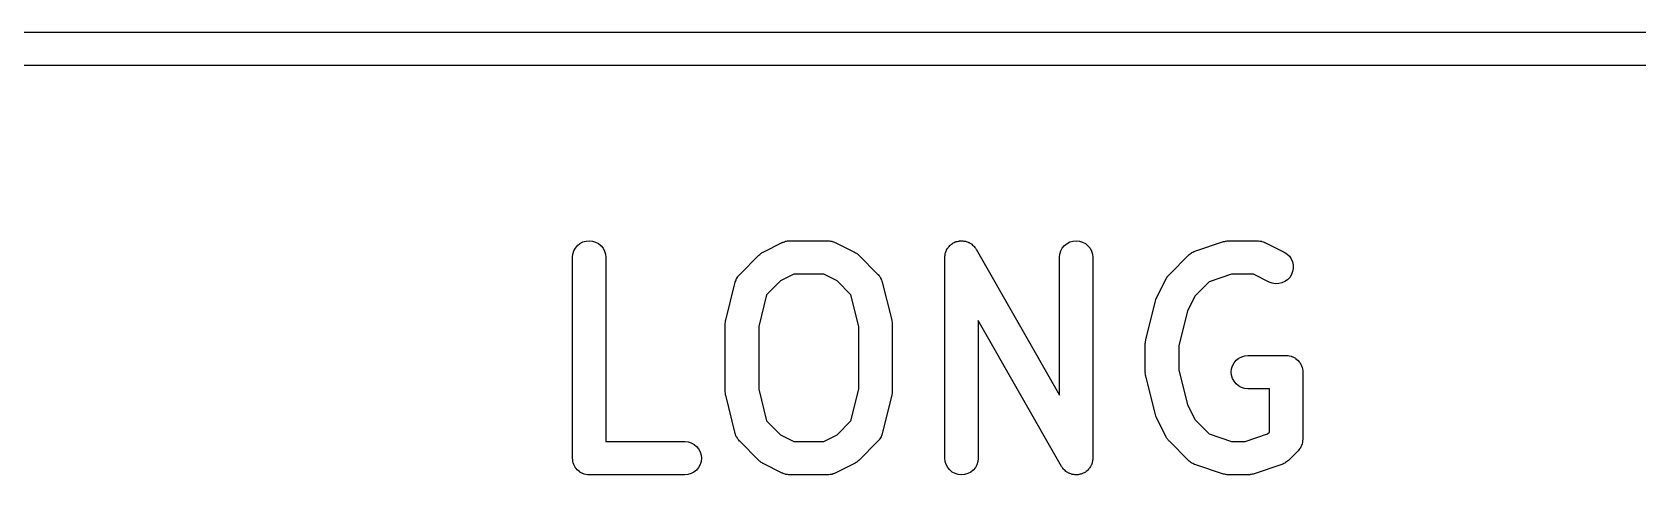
# Model space of a CAD drawing. Extents: x 1.2 to 20.5, y -8.3 to 2.7.
# Drawn here: x 18.719 to 19.665, y -3.001 to -2.74 of the extents above; entities that cross this region are included whole.
import ezdxf

# ---------------------------------------------------------------- set-up
doc = ezdxf.new("R2010")
doc.units = 0
doc.header["$MEASUREMENT"] = 0
doc.layers.add('BLACK', color=7, linetype='CONTINUOUS')

msp = doc.modelspace()

# ---------------------------------------------------------------- linework, layer by layer
at = {"layer": 'BLACK', "linetype": 'CONTINUOUS'}
for p, q in [((13.7505, -2.74016), (20.4995, -2.74016)), ((20.4902, -2.75984), (13.7598, -2.75984)), ((19.0394, -2.86726), (19.0406, -2.86579)), ((19.0406, -2.86579), (19.0421, -2.86458)), ((19.0421, -2.86458), (19.0438, -2.86369)), ((19.0438, -2.86369), (19.0457, -2.86315)), ((19.0457, -2.86315), (19.0476, -2.86298)), ((19.0476, -2.86298), (19.0495, -2.86318)), ((19.0495, -2.86318), (19.0513, -2.86375)), ((19.0513, -2.86375), (19.053, -2.86466)), ((19.053, -2.86466), (19.0545, -2.86589)), ((19.0545, -2.86589), (19.0557, -2.86737)), ((19.15, -2.86964), (19.1612, -2.86402)), ((19.1612, -2.86402), (19.1614, -2.86396)), ((19.1614, -2.86396), (19.1616, -2.86386)), ((19.1616, -2.86386), (19.1619, -2.86372)), ((19.1619, -2.86372), (19.1625, -2.86353)), ((19.1625, -2.86353), (19.1632, -2.86329)), ((19.1632, -2.86329), (19.1634, -2.86325)), ((19.1634, -2.86325), (19.1637, -2.86317)), ((19.1637, -2.86317), (19.1644, -2.8631)), ((19.1644, -2.8631), (19.1651, -2.86299)), ((19.1651, -2.86299), (19.1653, -2.86301)), ((19.1653, -2.86301), (19.1656, -2.86298)), ((19.1656, -2.86298), (19.1881, -2.86298)), ((19.1881, -2.86298), (19.1883, -2.86298)), ((19.1883, -2.86298), (19.1886, -2.86301)), ((19.1886, -2.86301), (19.1888, -2.863)), ((19.1888, -2.863), (19.1895, -2.86312)), ((19.1895, -2.86312), (19.1902, -2.86319)), ((19.1902, -2.86319), (19.1905, -2.86328)), ((19.1905, -2.86328), (19.1907, -2.86333)), ((19.1907, -2.86333), (19.1914, -2.86357)), ((19.1914, -2.86357), (19.192, -2.86377)), ((19.192, -2.86377), (19.1923, -2.86391)), ((19.1923, -2.86391), (19.1925, -2.86402)), ((19.1925, -2.86402), (19.2038, -2.86964)), ((19.2596, -2.86627), (19.26, -2.86579)), ((19.26, -2.86579), (19.2602, -2.86558)), ((19.2602, -2.86558), (19.2605, -2.86534)), ((19.2605, -2.86534), (19.261, -2.86498)), ((19.261, -2.86498), (19.2615, -2.86458)), ((19.2615, -2.86458), (19.2618, -2.86443)), ((19.2618, -2.86443), (19.262, -2.86424)), ((19.262, -2.86424), (19.2626, -2.86399)), ((19.2626, -2.86399), (19.2632, -2.86369)), ((19.2632, -2.86369), (19.2635, -2.8636)), ((19.2635, -2.8636), (19.2638, -2.86347)), ((19.2638, -2.86347), (19.2644, -2.86333)), ((19.2644, -2.86333), (19.265, -2.86315)), ((19.265, -2.86315), (19.2654, -2.86312)), ((19.2654, -2.86312), (19.2657, -2.86305)), ((19.2657, -2.86305), (19.2663, -2.86304)), ((19.2663, -2.86304), (19.2669, -2.86298)), ((19.2669, -2.86298), (19.2673, -2.86301)), ((19.2673, -2.86301), (19.2676, -2.86301)), ((19.2676, -2.86301), (19.2682, -2.86311)), ((19.2682, -2.86311), (19.2689, -2.86318)), ((19.2689, -2.86318), (19.2692, -2.86328)), ((19.2692, -2.86328), (19.2695, -2.86333)), ((19.2695, -2.86333), (19.2701, -2.86356)), ((19.2701, -2.86356), (19.2707, -2.86375)), ((19.2707, -2.86375), (19.271, -2.8639)), ((19.271, -2.8639), (19.2713, -2.86402)), ((19.2713, -2.86402), (19.2718, -2.86436)), ((19.2718, -2.86436), (19.2724, -2.86466)), ((19.2724, -2.86466), (19.2726, -2.86487)), ((19.2726, -2.86487), (19.2729, -2.86505)), ((19.2729, -2.86505), (19.2734, -2.86548)), ((19.2734, -2.86548), (19.2739, -2.86589)), ((19.2739, -2.86589), (19.2741, -2.86614)), ((19.2741, -2.86614), (19.2743, -2.86637)), ((19.3262, -2.86726), (19.3275, -2.86579)), ((19.3275, -2.86579), (19.329, -2.86458)), ((19.329, -2.86458), (19.3307, -2.86369)), ((19.3307, -2.86369), (19.3325, -2.86315)), ((19.3325, -2.86315), (19.3344, -2.86298)), ((19.3344, -2.86298), (19.3363, -2.86318)), ((19.3363, -2.86318), (19.3382, -2.86375)), ((19.3382, -2.86375), (19.3399, -2.86466)), ((19.3399, -2.86466), (19.3413, -2.86589)), ((19.3413, -2.86589), (19.3426, -2.86737)), ((19.4044, -2.86911), (19.4212, -2.86348)), ((19.4212, -2.86348), (19.4214, -2.86344)), ((19.4214, -2.86344), (19.4219, -2.86333)), ((19.4219, -2.86333), (19.4224, -2.86317)), ((19.4224, -2.86317), (19.4228, -2.86313)), ((19.4228, -2.86313), (19.4233, -2.86304)), ((19.4233, -2.86304), (19.4238, -2.86303)), ((19.4238, -2.86303), (19.4244, -2.86298)), ((19.4244, -2.86298), (19.4412, -2.86298)), ((19.4412, -2.86298), (19.4414, -2.86298)), ((19.4414, -2.86298), (19.4417, -2.86301)), ((19.4417, -2.86301), (19.4419, -2.863)), ((19.4419, -2.863), (19.4426, -2.86312)), ((19.4426, -2.86312), (19.4433, -2.86319)), ((19.4433, -2.86319), (19.4435, -2.86328)), ((19.4435, -2.86328), (19.4438, -2.86333)), ((19.4438, -2.86333), (19.4445, -2.86357)), ((19.4445, -2.86357), (19.4451, -2.86377)), ((19.4451, -2.86377), (19.4454, -2.86391)), ((19.4454, -2.86391), (19.4456, -2.86402)), ((19.4456, -2.86402), (19.4569, -2.86964)), ((19.0377, -2.87268), (19.0379, -2.87077)), ((19.0377, -2.87282), (19.0377, -2.87268)), ((19.0377, -2.99093), (19.0377, -2.87282)), ((19.0379, -2.87077), (19.0385, -2.86894)), ((19.0385, -2.86894), (19.0394, -2.86726)), ((19.0557, -2.86737), (19.0566, -2.86907)), ((19.0566, -2.86907), (19.0572, -2.87091)), ((19.0572, -2.87091), (19.0574, -2.87282)), ((19.0574, -2.87282), (19.0574, -2.98109)), ((19.1362, -2.88273), (19.1474, -2.87149)), ((19.1474, -2.87149), (19.1475, -2.87139)), ((19.1475, -2.87139), (19.148, -2.87104)), ((19.148, -2.87104), (19.1484, -2.87066)), ((19.1484, -2.87066), (19.1487, -2.87045)), ((19.1487, -2.87045), (19.149, -2.87019)), ((19.149, -2.87019), (19.1495, -2.86994)), ((19.1495, -2.86994), (19.15, -2.86964)), ((19.2038, -2.86964), (19.2039, -2.8697)), ((19.2039, -2.8697), (19.2044, -2.87)), ((19.2044, -2.87), (19.2049, -2.87027)), ((19.2049, -2.87027), (19.2052, -2.87053)), ((19.2052, -2.87053), (19.2055, -2.87075)), ((19.2055, -2.87075), (19.2059, -2.87113)), ((19.2059, -2.87113), (19.2063, -2.87149)), ((19.2063, -2.87149), (19.2176, -2.88273)), ((19.257, -2.87268), (19.2571, -2.87235)), ((19.257, -2.87282), (19.257, -2.87268)), ((19.257, -2.99093), (19.257, -2.87282)), ((19.2571, -2.87202), (19.2572, -2.8714)), ((19.2571, -2.87235), (19.2571, -2.87202)), ((19.2572, -2.87077), (19.2573, -2.87046)), ((19.2572, -2.8714), (19.2572, -2.87077)), ((19.2573, -2.87046), (19.2574, -2.87013)), ((19.2574, -2.87013), (19.2576, -2.86954)), ((19.2576, -2.86954), (19.2578, -2.86894)), ((19.2578, -2.86894), (19.258, -2.86865)), ((19.258, -2.86865), (19.2581, -2.86834)), ((19.2581, -2.86834), (19.2584, -2.86781)), ((19.2584, -2.86781), (19.2588, -2.86726)), ((19.2588, -2.86726), (19.259, -2.86701)), ((19.259, -2.86701), (19.2591, -2.86673)), ((19.2591, -2.86673), (19.2596, -2.86627)), ((19.2743, -2.86637), (19.2747, -2.86689)), ((19.2747, -2.86689), (19.2751, -2.86737)), ((19.2751, -2.86737), (19.2752, -2.86767)), ((19.2752, -2.86767), (19.2754, -2.86794)), ((19.2754, -2.86794), (19.3245, -2.95387)), ((19.3245, -2.87268), (19.3247, -2.87077)), ((19.3245, -2.87282), (19.3245, -2.87268)), ((19.3245, -2.95387), (19.3245, -2.87282)), ((19.3247, -2.87077), (19.3253, -2.86894)), ((19.3253, -2.86894), (19.3262, -2.86726)), ((19.3426, -2.86737), (19.3435, -2.86907)), ((19.3435, -2.86907), (19.344, -2.87091)), ((19.344, -2.87091), (19.3442, -2.87282)), ((19.3442, -2.87282), (19.3442, -2.99093)), ((19.3893, -2.88273), (19.4005, -2.87149)), ((19.4005, -2.87149), (19.4006, -2.87139)), ((19.4006, -2.87139), (19.4008, -2.87121)), ((19.4008, -2.87121), (19.401, -2.871)), ((19.401, -2.871), (19.4016, -2.87061)), ((19.4016, -2.87061), (19.4021, -2.87019)), ((19.4021, -2.87019), (19.4024, -2.87006)), ((19.4024, -2.87006), (19.4026, -2.86989)), ((19.4026, -2.86989), (19.4032, -2.86962)), ((19.4032, -2.86962), (19.4038, -2.86931)), ((19.4038, -2.86931), (19.4041, -2.86923)), ((19.4041, -2.86923), (19.4044, -2.86911)), ((19.4569, -2.86964), (19.457, -2.8697)), ((19.457, -2.8697), (19.4586, -2.87075)), ((19.4586, -2.87075), (19.46, -2.87209)), ((19.46, -2.87209), (19.4611, -2.87367)), ((19.4611, -2.87367), (19.4618, -2.87543)), ((19.4618, -2.87543), (19.4623, -2.87731)), ((19.1343, -2.88537), (19.1346, -2.88481)), ((19.1346, -2.88481), (19.135, -2.88422)), ((19.135, -2.88422), (19.1351, -2.88399)), ((19.1351, -2.88399), (19.1353, -2.88374)), ((19.1353, -2.88374), (19.1358, -2.88325)), ((19.1358, -2.88325), (19.1362, -2.88273)), ((19.168, -2.88266), (19.1602, -2.88653)), ((19.1858, -2.88266), (19.168, -2.88266)), ((19.1936, -2.88653), (19.1858, -2.88266)), ((19.2176, -2.88273), (19.2177, -2.88283)), ((19.2177, -2.88283), (19.2181, -2.88335)), ((19.2181, -2.88335), (19.2185, -2.88385)), ((19.2185, -2.88385), (19.2187, -2.8841)), ((19.2187, -2.8841), (19.2189, -2.88433)), ((19.2189, -2.88433), (19.2192, -2.88492)), ((19.2192, -2.88492), (19.2195, -2.8855)), ((19.3875, -2.88517), (19.3878, -2.88471)), ((19.3878, -2.88471), (19.3881, -2.88422)), ((19.3881, -2.88422), (19.3883, -2.8839)), ((19.3883, -2.8839), (19.3885, -2.88356)), ((19.3885, -2.88356), (19.3889, -2.88316)), ((19.3889, -2.88316), (19.3893, -2.88273)), ((19.426, -2.88266), (19.4128, -2.88705)), ((19.4389, -2.88266), (19.426, -2.88266)), ((19.4481, -2.88725), (19.4389, -2.88266)), ((19.4602, -2.88453), (19.4589, -2.88591)), ((19.4612, -2.88291), (19.4602, -2.88453)), ((19.4619, -2.88112), (19.4612, -2.88291)), ((19.4623, -2.87923), (19.4619, -2.88112)), ((19.4623, -2.87731), (19.4623, -2.87923)), ((19.128, -2.9098), (19.1336, -2.88731)), ((19.1336, -2.88717), (19.1339, -2.88655)), ((19.1336, -2.88731), (19.1336, -2.88717)), ((19.1339, -2.88655), (19.1341, -2.88591)), ((19.1341, -2.88591), (19.1342, -2.88565)), ((19.1342, -2.88565), (19.1343, -2.88537)), ((19.1602, -2.88653), (19.152, -2.89473)), ((19.2017, -2.89473), (19.1936, -2.88653)), ((19.2195, -2.8855), (19.2196, -2.88578)), ((19.2196, -2.88578), (19.2198, -2.88604)), ((19.2198, -2.88604), (19.22, -2.88668)), ((19.22, -2.88668), (19.2202, -2.88731)), ((19.2202, -2.88731), (19.2258, -2.9098)), ((19.3818, -2.89654), (19.3874, -2.88529)), ((19.3874, -2.88529), (19.3875, -2.88517)), ((19.4128, -2.88705), (19.4043, -2.89552)), ((19.4499, -2.88794), (19.4481, -2.88725)), ((19.4518, -2.88826), (19.4499, -2.88794)), ((19.4537, -2.88821), (19.4518, -2.88826)), ((19.4556, -2.88779), (19.4537, -2.88821)), ((19.4573, -2.88702), (19.4556, -2.88779)), ((19.4589, -2.88591), (19.4573, -2.88702)), ((19.152, -2.89473), (19.1474, -2.9134)), ((19.2064, -2.9134), (19.2017, -2.89473)), ((19.3754, -2.92105), (19.3811, -2.89855)), ((19.3811, -2.89833), (19.3814, -2.89748)), ((19.3811, -2.89838), (19.3811, -2.89833)), ((19.3811, -2.89842), (19.3811, -2.89838)), ((19.3811, -2.89855), (19.3811, -2.89842)), ((19.3814, -2.89748), (19.3818, -2.89662)), ((19.3818, -2.89658), (19.3818, -2.89654)), ((19.3818, -2.89662), (19.3818, -2.89658)), ((19.4043, -2.89552), (19.3999, -2.90438)), ((19.1277, -2.9117), (19.1278, -2.91093)), ((19.1277, -2.91188), (19.1277, -2.9117)), ((19.1277, -2.91205), (19.1277, -2.91188)), ((19.1277, -2.91219), (19.1277, -2.91205)), ((19.1277, -2.95156), (19.1277, -2.91219)), ((19.1278, -2.91093), (19.1279, -2.91014)), ((19.1279, -2.90998), (19.128, -2.9098)), ((19.1279, -2.91014), (19.1279, -2.90998)), ((19.1474, -2.9134), (19.1474, -2.95035)), ((19.2064, -2.95035), (19.2064, -2.9134)), ((19.2258, -2.9098), (19.2258, -2.90994)), ((19.2258, -2.90994), (19.2259, -2.91011)), ((19.2259, -2.91011), (19.2259, -2.91028)), ((19.2259, -2.91028), (19.226, -2.91106)), ((19.226, -2.91106), (19.2261, -2.91184)), ((19.2261, -2.91184), (19.2261, -2.91202)), ((19.2261, -2.91202), (19.2261, -2.91219)), ((19.2261, -2.91219), (19.2261, -2.95156)), ((19.3258, -2.99581), (19.2767, -2.90988)), ((19.2767, -2.90988), (19.2767, -2.99093)), ((19.3999, -2.90438), (19.3948, -2.92465)), ((19.3752, -2.92295), (19.3753, -2.92217)), ((19.3752, -2.92313), (19.3752, -2.92295)), ((19.3753, -2.92217), (19.3754, -2.92139)), ((19.3754, -2.92123), (19.3754, -2.92105)), ((19.3754, -2.92139), (19.3754, -2.92123)), ((19.3751, -2.9233), (19.3752, -2.92313)), ((19.3751, -2.92344), (19.3751, -2.9233)), ((19.3751, -2.94031), (19.3751, -2.92344)), ((19.3948, -2.92465), (19.3948, -2.9391)), ((19.4287, -2.93333), (19.4302, -2.93211)), ((19.4302, -2.93211), (19.4319, -2.93121)), ((19.4319, -2.93121), (19.4337, -2.93066)), ((19.4337, -2.93066), (19.4356, -2.93047)), ((19.4356, -2.93047), (19.4581, -2.93047)), ((19.4581, -2.93047), (19.4582, -2.93047)), ((19.4582, -2.93047), (19.4582, -2.93047)), ((19.4582, -2.93047), (19.4582, -2.93047)), ((19.4582, -2.93047), (19.4582, -2.93047)), ((19.4582, -2.93047), (19.4592, -2.93057)), ((19.4592, -2.93057), (19.4601, -2.93067)), ((19.4601, -2.93067), (19.4601, -2.93068)), ((19.4601, -2.93068), (19.4601, -2.93068)), ((19.4601, -2.93068), (19.461, -2.93096)), ((19.461, -2.93096), (19.4619, -2.93124)), ((19.4619, -2.93124), (19.4619, -2.93126)), ((19.4619, -2.93126), (19.462, -2.93127)), ((19.462, -2.93127), (19.4628, -2.93171)), ((19.4628, -2.93171), (19.4636, -2.93215)), ((19.4636, -2.93215), (19.4636, -2.93217)), ((19.4636, -2.93217), (19.4637, -2.93219)), ((19.4637, -2.93219), (19.4644, -2.93279)), ((19.3752, -2.94049), (19.3751, -2.94031)), ((19.3751, -2.94066), (19.3752, -2.94049)), ((19.3753, -2.94144), (19.3751, -2.94066)), ((19.3753, -2.94222), (19.3753, -2.94144)), ((19.3948, -2.9391), (19.3999, -2.95937)), ((19.4258, -2.94024), (19.426, -2.93833)), ((19.4259, -2.94216), (19.4258, -2.94024)), ((19.426, -2.93833), (19.4265, -2.9365)), ((19.4265, -2.9365), (19.4274, -2.93481)), ((19.4274, -2.93481), (19.4287, -2.93333)), ((19.4644, -2.93279), (19.4651, -2.93338)), ((19.4651, -2.93338), (19.4651, -2.9334)), ((19.4651, -2.9334), (19.4651, -2.93343)), ((19.4651, -2.93343), (19.4657, -2.93415)), ((19.4657, -2.93415), (19.4663, -2.93487)), ((19.4663, -2.93487), (19.4663, -2.9349)), ((19.4663, -2.9349), (19.4663, -2.93492)), ((19.4663, -2.93492), (19.4668, -2.93574)), ((19.4668, -2.93574), (19.4672, -2.93656)), ((19.4672, -2.93656), (19.4672, -2.93659)), ((19.4672, -2.93659), (19.4672, -2.93663)), ((19.4672, -2.93663), (19.4675, -2.93751)), ((19.4675, -2.93751), (19.4678, -2.9384)), ((19.4678, -2.9384), (19.4678, -2.93843)), ((19.4678, -2.93843), (19.4678, -2.93847)), ((19.4678, -2.93847), (19.4679, -2.93939)), ((19.4679, -2.93939), (19.4679, -2.94031)), ((19.4679, -2.94031), (19.4679, -2.97968)), ((19.1474, -2.95035), (19.152, -2.96903)), ((19.2017, -2.96903), (19.2064, -2.95035)), ((19.3754, -2.94239), (19.3753, -2.94222)), ((19.3754, -2.94257), (19.3754, -2.94239)), ((19.3754, -2.9427), (19.3754, -2.94257)), ((19.3811, -2.9652), (19.3754, -2.9427)), ((19.4265, -2.944), (19.4259, -2.94216)), ((19.4274, -2.9457), (19.4265, -2.944)), ((19.4286, -2.9472), (19.4274, -2.9457)), ((19.43, -2.94843), (19.4286, -2.9472)), ((19.4317, -2.94936), (19.43, -2.94843)), ((19.4336, -2.94994), (19.4317, -2.94936)), ((19.4355, -2.95015), (19.4336, -2.94994)), ((19.4356, -2.95015), (19.4355, -2.95015)), ((19.4483, -2.95015), (19.4356, -2.95015)), ((19.4483, -2.97561), (19.4483, -2.95015)), ((19.1277, -2.95174), (19.1277, -2.95156)), ((19.1277, -2.95191), (19.1277, -2.95174)), ((19.1278, -2.95269), (19.1277, -2.95191)), ((19.1279, -2.95347), (19.1278, -2.95269)), ((19.1279, -2.95364), (19.1279, -2.95347)), ((19.1279, -2.95381), (19.1279, -2.95364)), ((19.128, -2.95395), (19.1279, -2.95381)), ((19.1336, -2.97645), (19.128, -2.95395)), ((19.2258, -2.95395), (19.2202, -2.97645)), ((19.2259, -2.95361), (19.2258, -2.95377)), ((19.2258, -2.95377), (19.2258, -2.95395)), ((19.226, -2.95283), (19.2259, -2.95361)), ((19.2261, -2.95205), (19.226, -2.95283)), ((19.2261, -2.95156), (19.2261, -2.9517)), ((19.2261, -2.9517), (19.2261, -2.95187)), ((19.2261, -2.95187), (19.2261, -2.95205)), ((19.3999, -2.95937), (19.4043, -2.96823)), ((19.152, -2.96903), (19.1602, -2.97722)), ((19.1936, -2.97722), (19.2017, -2.96903)), ((19.3811, -2.96524), (19.3811, -2.9652)), ((19.3811, -2.96528), (19.3811, -2.96524)), ((19.3814, -2.96614), (19.3811, -2.96528)), ((19.3817, -2.96701), (19.3814, -2.96614)), ((19.3817, -2.96704), (19.3817, -2.96701)), ((19.3817, -2.96709), (19.3817, -2.96704)), ((19.3818, -2.96721), (19.3817, -2.96709)), ((19.3874, -2.97846), (19.3818, -2.96721)), ((19.4043, -2.96823), (19.4128, -2.9767)), ((19.1338, -2.97707), (19.1336, -2.97645)), ((19.134, -2.97771), (19.1338, -2.97707)), ((19.1341, -2.97798), (19.134, -2.97771)), ((19.1342, -2.97825), (19.1341, -2.97798)), ((19.1346, -2.97883), (19.1342, -2.97825)), ((19.1349, -2.97942), (19.1346, -2.97883)), ((19.1351, -2.97965), (19.1349, -2.97942)), ((19.1352, -2.9799), (19.1351, -2.97965)), ((19.1602, -2.97722), (19.168, -2.98109)), ((19.1858, -2.98109), (19.1936, -2.97722)), ((19.2188, -2.97953), (19.2186, -2.97976)), ((19.2191, -2.97895), (19.2188, -2.97953)), ((19.2195, -2.97838), (19.2191, -2.97895)), ((19.2196, -2.9781), (19.2195, -2.97838)), ((19.2197, -2.97784), (19.2196, -2.9781)), ((19.2199, -2.9772), (19.2197, -2.97784)), ((19.2201, -2.97658), (19.2199, -2.9772)), ((19.2202, -2.97645), (19.2201, -2.97658)), ((19.3877, -2.97893), (19.3874, -2.97846)), ((19.388, -2.97942), (19.3877, -2.97893)), ((19.3882, -2.97974), (19.388, -2.97942)), ((19.3885, -2.98009), (19.3882, -2.97974)), ((19.4128, -2.9767), (19.426, -2.98109)), ((19.434, -2.98109), (19.4472, -2.9767)), ((19.4472, -2.9767), (19.4483, -2.97561)), ((19.4679, -2.97968), (19.4679, -2.97971)), ((19.4679, -2.97971), (19.4679, -2.97972)), ((19.4679, -2.97972), (19.4679, -2.97972)), ((19.4679, -2.97972), (19.4679, -2.97982)), ((19.0574, -2.98109), (19.1038, -2.98109)), ((19.1038, -2.98109), (19.1039, -2.98109)), ((19.1039, -2.98109), (19.1058, -2.9813)), ((19.1058, -2.9813), (19.1076, -2.98188)), ((19.1076, -2.98188), (19.1093, -2.98281)), ((19.1093, -2.98281), (19.1108, -2.98404)), ((19.1108, -2.98404), (19.112, -2.98554)), ((19.112, -2.98554), (19.1129, -2.98724)), ((19.1129, -2.98724), (19.1134, -2.98909)), ((19.1134, -2.98909), (19.1136, -2.991)), ((19.1357, -2.9804), (19.1352, -2.9799)), ((19.1361, -2.98092), (19.1357, -2.9804)), ((19.1362, -2.98102), (19.1361, -2.98092)), ((19.1474, -2.99227), (19.1362, -2.98102)), ((19.168, -2.98109), (19.1858, -2.98109)), ((19.2176, -2.98102), (19.2063, -2.99227)), ((19.218, -2.9805), (19.2176, -2.98102)), ((19.2185, -2.98001), (19.218, -2.9805)), ((19.2186, -2.97976), (19.2185, -2.98001)), ((19.3888, -2.98049), (19.3885, -2.98009)), ((19.3892, -2.98092), (19.3888, -2.98049)), ((19.3893, -2.98102), (19.3892, -2.98092)), ((19.4005, -2.99227), (19.3893, -2.98102)), ((19.426, -2.98109), (19.434, -2.98109)), ((19.4651, -2.98664), (19.4594, -2.99227)), ((19.4656, -2.98594), (19.4651, -2.98664)), ((19.4662, -2.98524), (19.4656, -2.98594)), ((19.4663, -2.98516), (19.4662, -2.9852)), ((19.4662, -2.9852), (19.4662, -2.98524)), ((19.4667, -2.98436), (19.4663, -2.98516)), ((19.4671, -2.98356), (19.4667, -2.98436)), ((19.4672, -2.98351), (19.4671, -2.98356)), ((19.4675, -2.9826), (19.4672, -2.98346)), ((19.4672, -2.98346), (19.4672, -2.98351)), ((19.4677, -2.98173), (19.4675, -2.9826)), ((19.4678, -2.98072), (19.4677, -2.98163)), ((19.4677, -2.98163), (19.4677, -2.98168)), ((19.4677, -2.98168), (19.4677, -2.98173)), ((19.4679, -2.97982), (19.4678, -2.98072)), ((19.0378, -2.99185), (19.0377, -2.99093)), ((19.0379, -2.99278), (19.0378, -2.99185)), ((19.0379, -2.99281), (19.0379, -2.99278)), ((19.0379, -2.99284), (19.0379, -2.99281)), ((19.0381, -2.99373), (19.0379, -2.99284)), ((19.0384, -2.99462), (19.0381, -2.99373)), ((19.0384, -2.99465), (19.0384, -2.99462)), ((19.0384, -2.99468), (19.0384, -2.99465)), ((19.0389, -2.9955), (19.0384, -2.99468)), ((19.0393, -2.99632), (19.0389, -2.9955)), ((19.0393, -2.99635), (19.0393, -2.99632)), ((19.0393, -2.99638), (19.0393, -2.99635)), ((19.0399, -2.9971), (19.0393, -2.99638)), ((19.0405, -2.99782), (19.0399, -2.9971)), ((19.0405, -2.99784), (19.0405, -2.99782)), ((19.0405, -2.99787), (19.0405, -2.99784)), ((19.0413, -2.99846), (19.0405, -2.99787)), ((19.042, -2.99905), (19.0413, -2.99846)), ((19.1107, -2.99791), (19.1092, -2.99913)), ((19.1119, -2.99643), (19.1107, -2.99791)), ((19.1128, -2.99474), (19.1119, -2.99643)), ((19.1134, -2.99291), (19.1128, -2.99474)), ((19.1136, -2.991), (19.1134, -2.99291)), ((19.1479, -2.99262), (19.1474, -2.99227)), ((19.1483, -2.993), (19.1479, -2.99262)), ((19.1486, -2.99323), (19.1483, -2.993)), ((19.1489, -2.99349), (19.1486, -2.99323)), ((19.1494, -2.99375), (19.1489, -2.99349)), ((19.1499, -2.99405), (19.1494, -2.99375)), ((19.15, -2.99411), (19.1499, -2.99405)), ((19.1612, -2.99973), (19.15, -2.99411)), ((19.2038, -2.99411), (19.1925, -2.99973)), ((19.2043, -2.99382), (19.2038, -2.99411)), ((19.2047, -2.99356), (19.2043, -2.99382)), ((19.2051, -2.99331), (19.2047, -2.99356)), ((19.2054, -2.99309), (19.2051, -2.99331)), ((19.2058, -2.99271), (19.2054, -2.99309)), ((19.2062, -2.99236), (19.2058, -2.99271)), ((19.2063, -2.99227), (19.2062, -2.99236)), ((19.2572, -2.99284), (19.257, -2.99093)), ((19.2578, -2.99468), (19.2572, -2.99284)), ((19.2587, -2.99638), (19.2578, -2.99468)), ((19.2599, -2.99787), (19.2587, -2.99638)), ((19.2614, -2.99909), (19.2599, -2.99787)), ((19.2738, -2.99796), (19.2723, -2.99917)), ((19.275, -2.99649), (19.2738, -2.99796)), ((19.2759, -2.99481), (19.275, -2.99649)), ((19.2765, -2.99298), (19.2759, -2.99481)), ((19.2767, -2.99107), (19.2765, -2.99298)), ((19.2767, -2.99093), (19.2767, -2.99107)), ((19.326, -2.99608), (19.3258, -2.99581)), ((19.3262, -2.99638), (19.326, -2.99608)), ((19.3266, -2.99687), (19.3262, -2.99638)), ((19.3269, -2.99738), (19.3266, -2.99687)), ((19.3272, -2.99761), (19.3269, -2.99738)), ((19.3274, -2.99787), (19.3272, -2.99761)), ((19.3279, -2.99827), (19.3274, -2.99787)), ((19.3283, -2.9987), (19.3279, -2.99827)), ((19.3408, -2.99841), (19.3402, -2.99877)), ((19.341, -2.99817), (19.3408, -2.99841)), ((19.3413, -2.99796), (19.341, -2.99817)), ((19.3417, -2.99748), (19.3413, -2.99796)), ((19.3421, -2.99702), (19.3417, -2.99748)), ((19.3423, -2.99675), (19.3421, -2.99702)), ((19.3425, -2.99649), (19.3423, -2.99675)), ((19.3428, -2.99594), (19.3425, -2.99649)), ((19.3431, -2.99541), (19.3428, -2.99594)), ((19.3433, -2.9951), (19.3431, -2.99541)), ((19.3434, -2.99481), (19.3433, -2.9951)), ((19.3436, -2.99421), (19.3434, -2.99481)), ((19.3438, -2.99362), (19.3436, -2.99421)), ((19.3439, -2.99329), (19.3438, -2.99362)), ((19.344, -2.99298), (19.3439, -2.99329)), ((19.3441, -2.99235), (19.344, -2.99298)), ((19.3442, -2.99173), (19.3441, -2.99235)), ((19.3442, -2.99093), (19.3442, -2.99107)), ((19.3442, -2.99107), (19.3442, -2.9914)), ((19.3442, -2.9914), (19.3442, -2.99173)), ((19.4007, -2.99245), (19.4005, -2.99227)), ((19.4009, -2.99266), (19.4007, -2.99245)), ((19.4015, -2.99306), (19.4009, -2.99266)), ((19.402, -2.99349), (19.4015, -2.99306)), ((19.4023, -2.99362), (19.402, -2.99349)), ((19.4025, -2.99379), (19.4023, -2.99362)), ((19.4031, -2.99408), (19.4025, -2.99379)), ((19.4037, -2.99439), (19.4031, -2.99408)), ((19.404, -2.99448), (19.4037, -2.99439)), ((19.4042, -2.9946), (19.404, -2.99448)), ((19.4044, -2.99464), (19.4042, -2.9946)), ((19.4212, -3.00027), (19.4044, -2.99464)), ((19.4556, -2.99464), (19.4387, -3.00027)), ((19.4559, -2.99453), (19.4556, -2.99464)), ((19.4561, -2.99445), (19.4559, -2.99453)), ((19.4567, -2.99414), (19.4561, -2.99445)), ((19.4573, -2.99386), (19.4567, -2.99414)), ((19.4576, -2.99369), (19.4573, -2.99386)), ((19.4578, -2.99356), (19.4576, -2.99369)), ((19.4584, -2.99314), (19.4578, -2.99356)), ((19.4589, -2.99275), (19.4584, -2.99314)), ((19.4591, -2.99254), (19.4589, -2.99275)), ((19.4593, -2.99236), (19.4591, -2.99254)), ((19.4594, -2.99227), (19.4593, -2.99236)), ((19.042, -2.99907), (19.042, -2.99905)), ((19.042, -2.99909), (19.042, -2.99907)), ((19.0428, -2.99953), (19.042, -2.99909)), ((19.0436, -2.99998), (19.0428, -2.99953)), ((19.0437, -2.99999), (19.0436, -2.99998)), ((19.0437, -3), (19.0437, -2.99999)), ((19.0446, -3.00028), (19.0437, -3)), ((19.0455, -3.00056), (19.0446, -3.00028)), ((19.0455, -3.00057), (19.0455, -3.00056)), ((19.0455, -3.00056), (19.0455, -3.00056)), ((19.0465, -3.00067), (19.0455, -3.00057)), ((19.0474, -3.00077), (19.0465, -3.00067)), ((19.0475, -3.00077), (19.0474, -3.00077)), ((19.1038, -3.00077), (19.0475, -3.00077)), ((19.0475, -3.00077), (19.0475, -3.00077)), ((19.0475, -3.00077), (19.0475, -3.00077)), ((19.0475, -3.00077), (19.0475, -3.00077)), ((19.1057, -3.00059), (19.1038, -3.00077)), ((19.1075, -3.00003), (19.1057, -3.00059)), ((19.1092, -2.99913), (19.1075, -3.00003)), ((19.1615, -2.99984), (19.1612, -2.99973)), ((19.1618, -2.99998), (19.1615, -2.99984)), ((19.1624, -3.00018), (19.1618, -2.99998)), ((19.163, -3.00042), (19.1624, -3.00018)), ((19.1633, -3.00047), (19.163, -3.00042)), ((19.1636, -3.00056), (19.1633, -3.00047)), ((19.1643, -3.00063), (19.1636, -3.00056)), ((19.1649, -3.00075), (19.1643, -3.00063)), ((19.1652, -3.00074), (19.1649, -3.00075)), ((19.1655, -3.00077), (19.1652, -3.00074)), ((19.1656, -3.00077), (19.1655, -3.00077)), ((19.1881, -3.00077), (19.1656, -3.00077)), ((19.1884, -3.00075), (19.1881, -3.00077)), ((19.1887, -3.00076), (19.1884, -3.00075)), ((19.1894, -3.00065), (19.1887, -3.00076)), ((19.19, -3.00059), (19.1894, -3.00065)), ((19.1903, -3.0005), (19.19, -3.00059)), ((19.1906, -3.00046), (19.1903, -3.0005)), ((19.1912, -3.00023), (19.1906, -3.00046)), ((19.1919, -3.00003), (19.1912, -3.00023)), ((19.1921, -2.99989), (19.1919, -3.00003)), ((19.1924, -2.99979), (19.1921, -2.99989)), ((19.1925, -2.99973), (19.1924, -2.99979)), ((19.2631, -3), (19.2614, -2.99909)), ((19.2649, -3.00057), (19.2631, -3)), ((19.2668, -3.00077), (19.2649, -3.00057)), ((19.2687, -3.0006), (19.2668, -3.00077)), ((19.2706, -3.00006), (19.2687, -3.0006)), ((19.2723, -2.99917), (19.2706, -3.00006)), ((19.3286, -2.99888), (19.3283, -2.9987)), ((19.3289, -2.99909), (19.3286, -2.99888)), ((19.3294, -2.99939), (19.3289, -2.99909)), ((19.3299, -2.99973), (19.3294, -2.99939)), ((19.3303, -2.99985), (19.3299, -2.99973)), ((19.3306, -3), (19.3303, -2.99985)), ((19.3312, -3.00019), (19.3306, -3)), ((19.3317, -3.00042), (19.3312, -3.00019)), ((19.3321, -3.00047), (19.3317, -3.00042)), ((19.3324, -3.00057), (19.3321, -3.00047)), ((19.333, -3.00064), (19.3324, -3.00057)), ((19.3336, -3.00075), (19.333, -3.00064)), ((19.334, -3.00074), (19.3336, -3.00075)), ((19.3343, -3.00077), (19.334, -3.00074)), ((19.3349, -3.00072), (19.3343, -3.00077)), ((19.3356, -3.0007), (19.3349, -3.00072)), ((19.3359, -3.00063), (19.3356, -3.0007)), ((19.3362, -3.0006), (19.3359, -3.00063)), ((19.3368, -3.00042), (19.3362, -3.0006)), ((19.3374, -3.00028), (19.3368, -3.00042)), ((19.3377, -3.00015), (19.3374, -3.00028)), ((19.3381, -3.00006), (19.3377, -3.00015)), ((19.3386, -2.99976), (19.3381, -3.00006)), ((19.3392, -2.99951), (19.3386, -2.99976)), ((19.3395, -2.99932), (19.3392, -2.99951)), ((19.3398, -2.99917), (19.3395, -2.99932)), ((19.3402, -2.99877), (19.3398, -2.99917)), ((19.4218, -3.00039), (19.4212, -3.00027)), ((19.4223, -3.00056), (19.4218, -3.00039)), ((19.4227, -3.0006), (19.4223, -3.00056)), ((19.4231, -3.00069), (19.4227, -3.0006)), ((19.4237, -3.00071), (19.4231, -3.00069)), ((19.4242, -3.00077), (19.4237, -3.00071)), ((19.4244, -3.00077), (19.4242, -3.00077)), ((19.4356, -3.00077), (19.4244, -3.00077)), ((19.4362, -3.00072), (19.4356, -3.00077)), ((19.4367, -3.00071), (19.4362, -3.00072)), ((19.4371, -3.00063), (19.4367, -3.00071)), ((19.4375, -3.00059), (19.4371, -3.00063)), ((19.438, -3.00043), (19.4375, -3.00059)), ((19.4386, -3.00031), (19.438, -3.00043)), ((19.4387, -3.00027), (19.4386, -3.00031))]:
    msp.add_line(p, q, dxfattribs=at)

doc.saveas('drawing.dxf')
